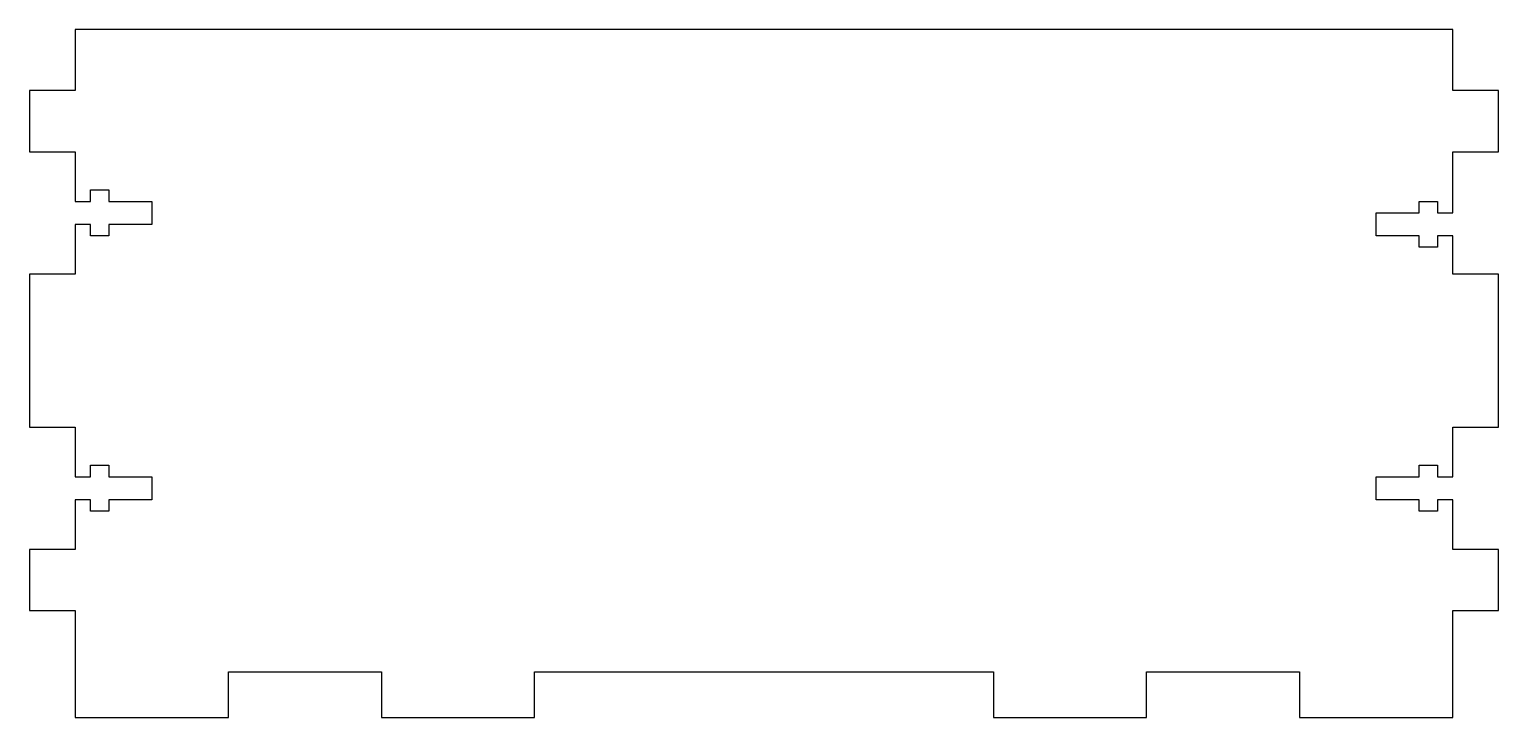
# Model space of a CAD drawing. Header units: millimetres. Extents: x -96 to 96, y -6 to 84.
import ezdxf

# ---------------------------------------------------------------- set-up
doc = ezdxf.new("R2010")
doc.units = ezdxf.units.MM

msp = doc.modelspace()

# ---------------------------------------------------------------- linework, layer by layer
msp.add_lwpolyline([(88, 60), (90, 60), (90, 68), (96, 68), (96, 76), (90, 76), (90, 84), (-90, 84), (-90, 76), (-96, 76), (-96, 68), (-90, 68), (-90, 61.5), (-88, 61.5), (-88, 63), (-85.6, 63), (-85.6, 61.5), (-80, 61.5), (-80, 58.5), (-85.6, 58.5), (-85.6, 57), (-88, 57), (-88, 58.5), (-90, 58.5), (-90, 52), (-96, 52), (-96, 32), (-90, 32), (-90, 25.5), (-88, 25.5), (-88, 27), (-85.6, 27), (-85.6, 25.5), (-80, 25.5), (-80, 22.5), (-85.6, 22.5), (-85.6, 21), (-88, 21), (-88, 22.5), (-90, 22.5), (-90, 16), (-96, 16), (-96, 8), (-90, 8), (-90, -6), (-70, -6), (-70, 0), (-50, 0), (-50, -6), (-30, -6), (-30, 0), (30, 0), (30, -6), (50, -6), (50, 0), (70, 0), (70, -6), (90, -6), (90, 8), (96, 8), (96, 16), (90, 16), (90, 22.5), (88, 22.5), (88, 21), (85.6, 21), (85.6, 22.5), (80, 22.5), (80, 25.5), (85.6, 25.5), (85.6, 27), (88, 27), (88, 25.5), (90, 25.5), (90, 32), (96, 32), (96, 52), (90, 52), (90, 57), (88, 57), (88, 55.5), (85.6, 55.5), (85.6, 57), (80, 57), (80, 60), (85.6, 60), (85.6, 61.5), (88, 61.5)], close=True)

doc.saveas('drawing.dxf')
